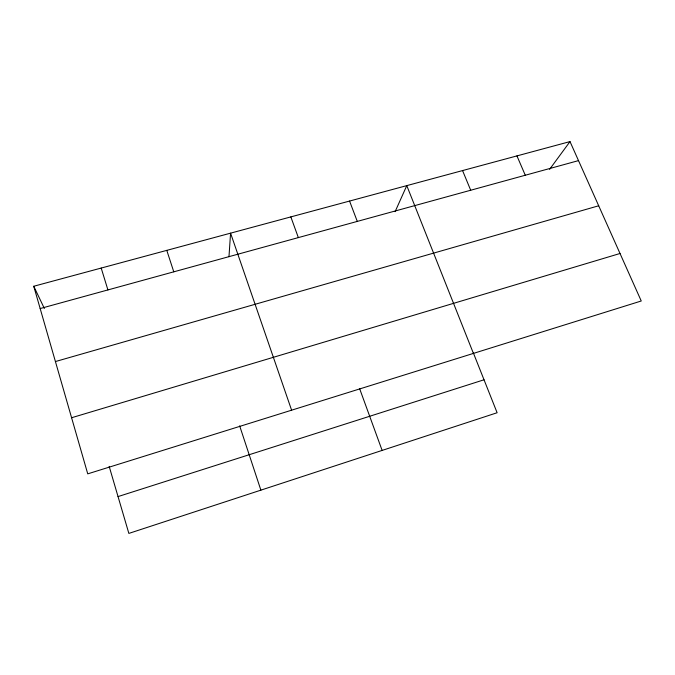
<?xml version="1.0" encoding="UTF-8"?>
<svg xmlns="http://www.w3.org/2000/svg" width="675" height="675" viewBox="0 0 675 675"><rect width="100%" height="100%" fill="white"/><g stroke="black" fill="none" stroke-linecap="round" stroke-linejoin="round"><path stroke-width="1.01" d="M228.977 256.719L230.572 233.162L291.608 410.189M395.128 211.638L406.78 185.625L473.42 353.405M549.568 169.391L570.004 141.59L641.25 300.991L87.742 473.858L33.75 286.259L570.004 141.59M118.041 496.581L484.026 379.78M71.592 417.741L620.021 253.488M55.418 361.555L598.7 205.774M40.163 308.543L578.509 160.616M33.75 286.259L44.364 308.483M516.949 155.9L525.277 175.247M462.561 170.572L470.703 190.24M473.42 353.084L497.121 412.737L128.857 533.41L109.173 466.383M349.557 201.057L357.294 221.408M359.615 388.623L382.126 450.419M290.841 216.903L298.35 237.6M239.659 425.858L260.879 490.151M166.784 250.366L173.779 271.831M101.199 268.059L107.916 289.929"/></g></svg>
